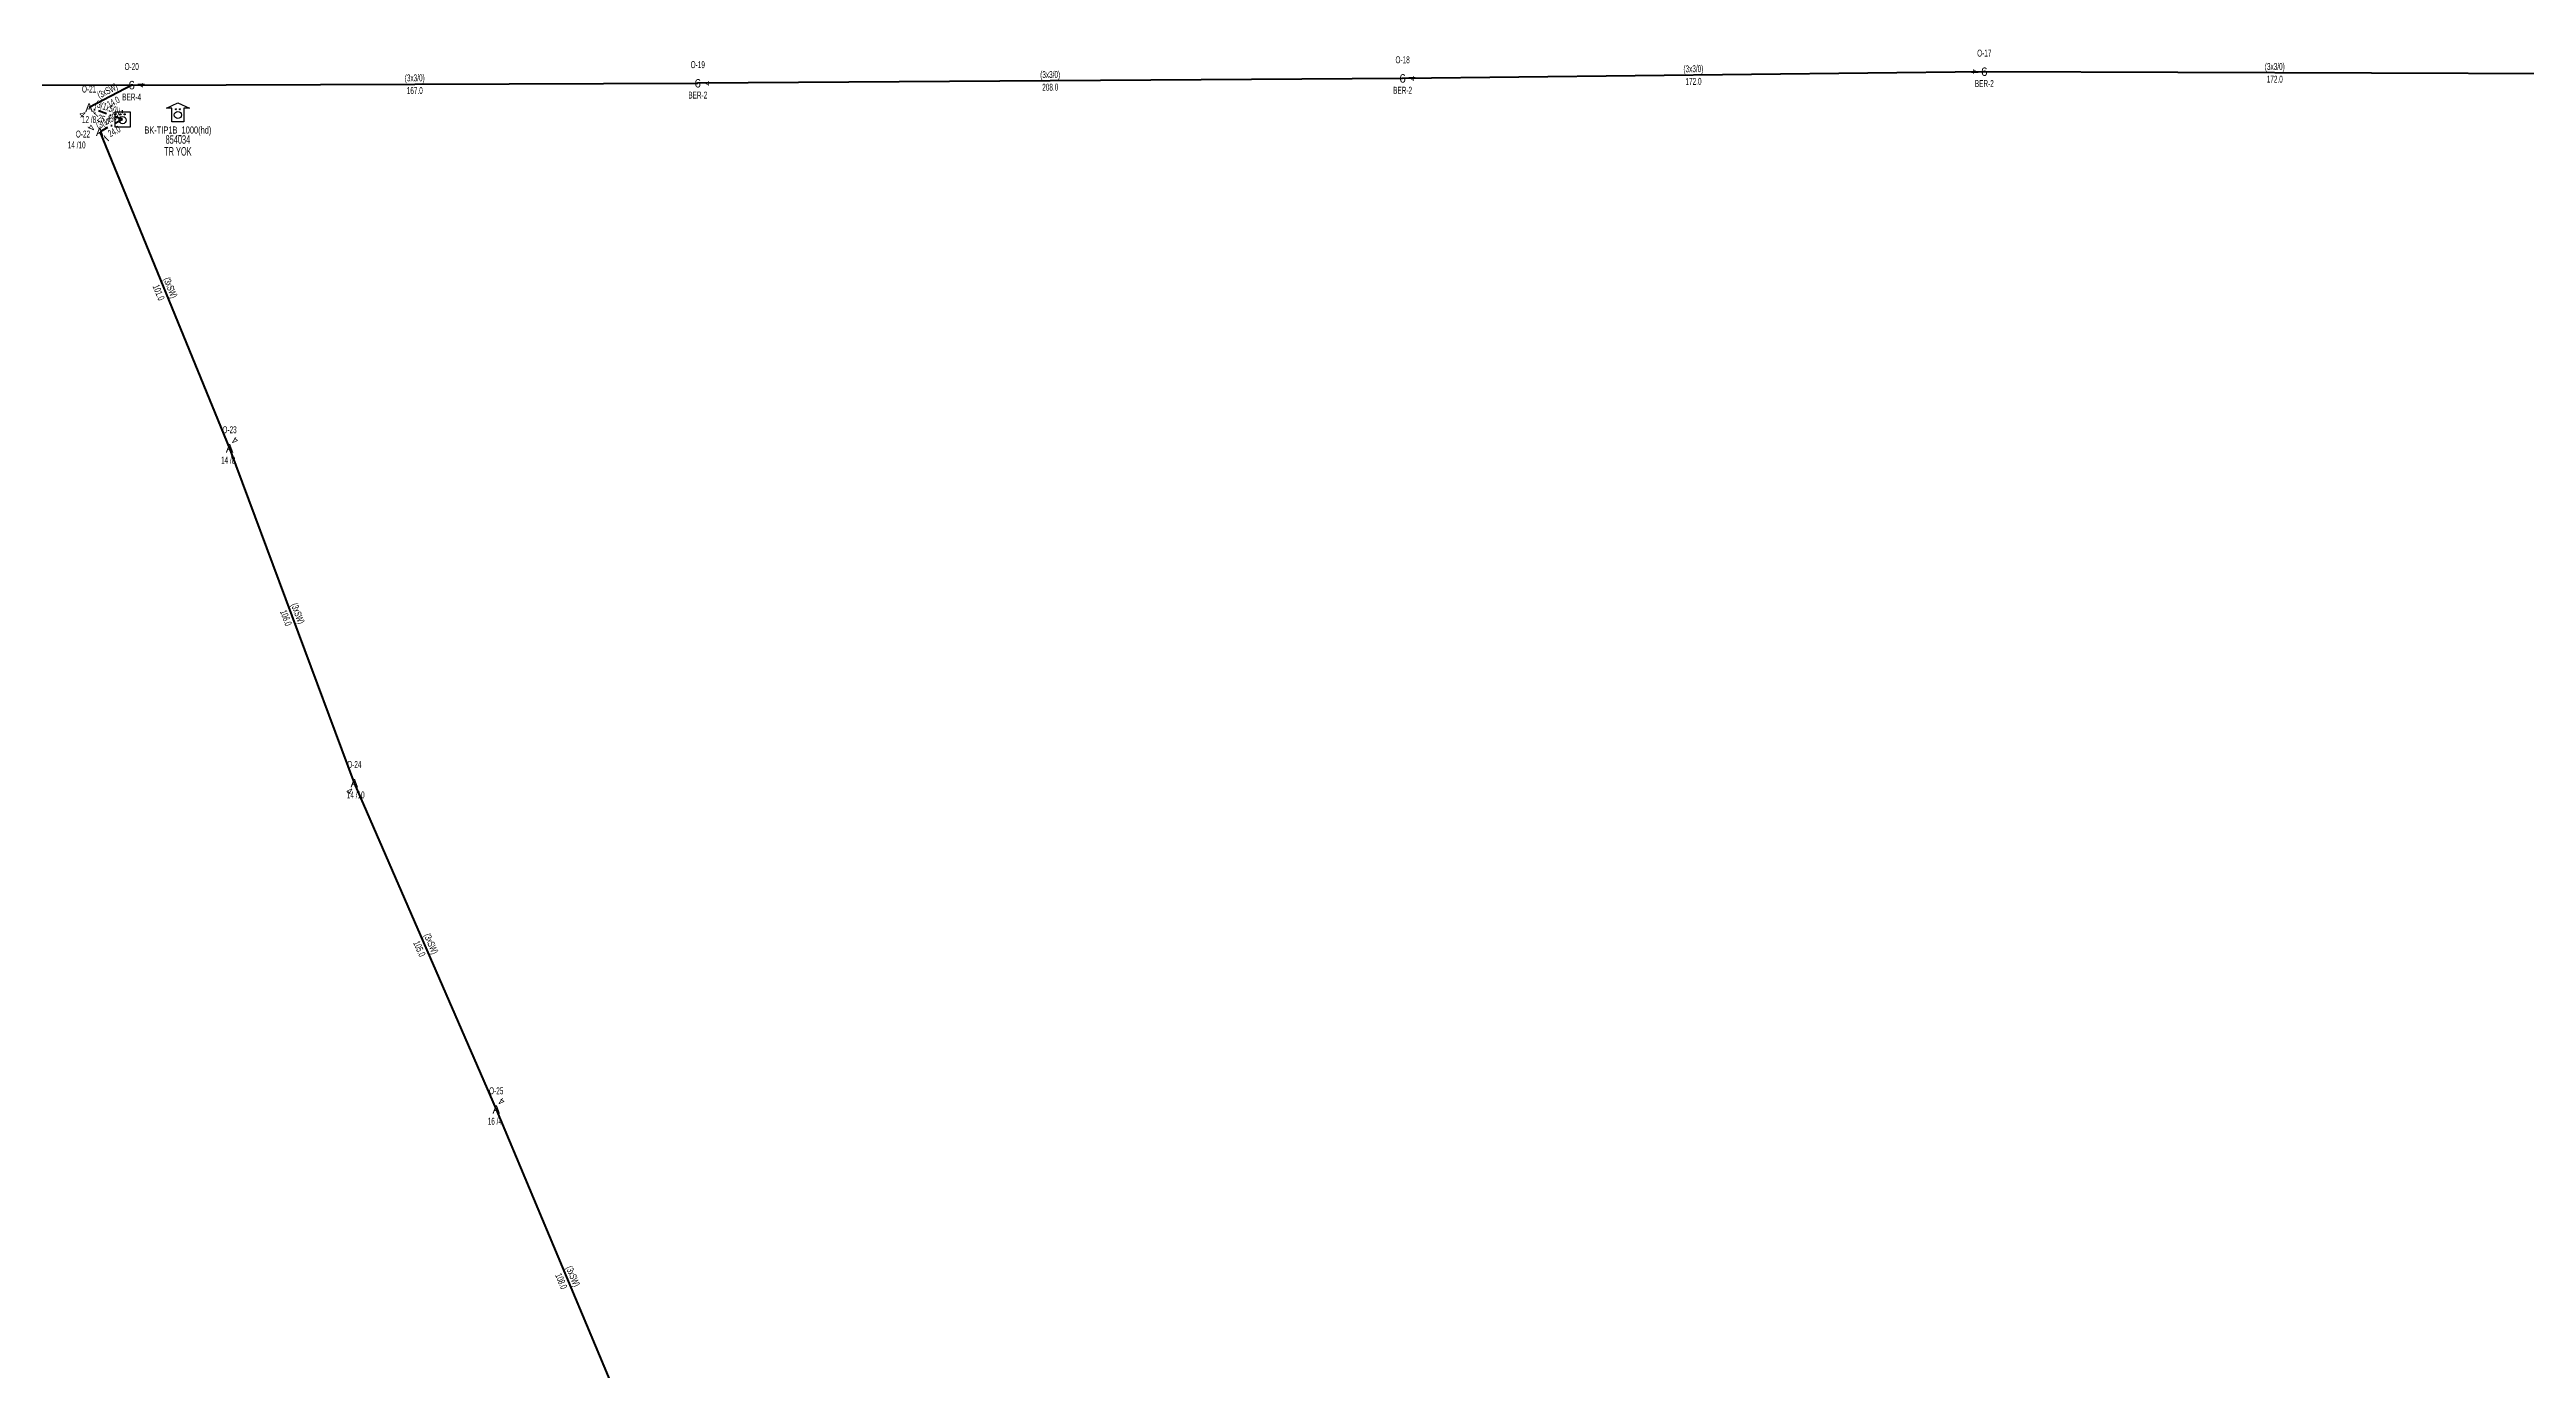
# Model space of a CAD drawing. Header units: millimetres. Extents: x 542876 to 548433, y 4216806 to 4221056.
# Drawn here: x 544902 to 545634, y 4220462 to 4220852 of the extents above; entities that cross this region are included whole.
import ezdxf
from ezdxf.enums import TextEntityAlignment as Align

# ---------------------------------------------------------------- set-up
doc = ezdxf.new("R2010")
doc.units = ezdxf.units.MM
doc.linetypes.add('DASHDOT', pattern=[5, 2.5, -1.25, 0, -1.25])
for name, color, linetype, lineweight in [('DIREK_ENH_MEVCUT', 6, 'Continuous', 25), ('HAT_ENH_HAVAI_MEVCUT', 6, 'Continuous', 70), ('HAT_ENH_YERALTI_MEVCUT', 6, 'DASHDOT', 70), ('TRAFO_MEVCUT', 5, 'Continuous', 30)]:
    doc.layers.add(name, color=color, linetype=linetype, lineweight=lineweight)
doc.styles.add('Direk', font='B_CAD')
doc.styles.get("Standard").update_dxf_attribs({"font": 'Arial'})

# ---------------------------------------------------------------- blocks, each defined once
blk = doc.blocks.new('MEV_OZELBINA_KARE')
at = {"layer": 'TRAFO_MEVCUT', "linetype": 'Continuous'}
for p, q in [((-2.25, 2.25), (2.25, 2.25)), ((-2.25, -2.25), (-2.25, 2.25)), ((0, 1.8), (0, 2.7)), ((2.25, 2.25), (2.25, -2.25)), ((2.25, -2.25), (-2.25, -2.25))]:
    blk.add_line(p, q, dxfattribs=at)
for centre, radius in [((0, -0.215091), 1.049264), ((-0.592312, 1.488957), 0.15614), ((0.592312, 1.488957), 0.15614)]:
    blk.add_circle(centre, radius, dxfattribs=at)
blk = doc.blocks.new('MEV_BETKOSK_OZEL')
at = {"layer": 'TRAFO_MEVCUT', "linetype": 'Continuous'}
for p, q in [((-3.4, 2), (0, 3.6)), ((-1.8, 2), (-3.4, 2)), ((-1.8, -2), (-1.8, 2)), ((0, 3.6), (3.4, 2)), ((3.4, 2), (1.8, 2)), ((1.8, 2), (1.8, -2)), ((1.8, -2), (-1.8, -2))]:
    blk.add_line(p, q, dxfattribs=at)
for centre, radius in [((0, 0), 1.049264), ((-0.592312, 1.704048), 0.15614), ((0.592312, 1.704048), 0.15614)]:
    blk.add_circle(centre, radius, dxfattribs=at)

msp = doc.modelspace()

# ---------------------------------------------------------------- linework, layer by layer
at = {"layer": 'HAT_ENH_HAVAI_MEVCUT'}
for p, q in [((544926.554, 4220841.649), (545093.813556, 4220842.206743)), ((545302.061927, 4220843.640461), (545093.813556, 4220842.206743)), ((545473.927, 4220845.625), (545302.061927, 4220843.640461)), ((545645.570334, 4220844.980819), (545473.927, 4220845.625)), ((544926.554, 4220841.649), (544770.776908, 4220841.203126)), ((544926.554, 4220841.649), (544913.959, 4220835.001)), ((544917.104, 4220827.847), (544955.476, 4220734.301)), ((544955.476, 4220734.301), (544992.33, 4220635.363)), ((544992.33, 4220635.363), (545034.266, 4220538.905)), ((545034.266, 4220538.905), (545076.180999, 4220438.838446))]:
    msp.add_line(p, q, dxfattribs=at)
at = {"layer": 'HAT_ENH_YERALTI_MEVCUT', "flags": 128}
for points in [[(544923.877935, 4220831.525597), (544913.959, 4220835.001)], [(544923.877935, 4220831.525597), (544917.104, 4220827.847)]]:
    msp.add_lwpolyline(points, dxfattribs=at)

# ---------------------------------------------------------------- block references
at = {"layer": 'TRAFO_MEVCUT'}
for name, p in [('MEV_BETKOSK_OZEL', (544940.201424, 4220832.837673)), ('MEV_OZELBINA_KARE', (544923.877935, 4220831.525597))]:
    msp.add_blockref(name, p, dxfattribs=at)

# ---------------------------------------------------------------- texts
at = {"layer": 'DIREK_ENH_MEVCUT', "width": 0.53}
for s, p in [('O-18', (545302.061927, 4220849.140461)), ('O-17', (545473.927, 4220851.125)), ('O-20', (544926.554, 4220847.149)), ('O-19', (545093.813556, 4220847.706743)), ('BER-2', (545473.927, 4220842.125)), ('O-21', (544913.959, 4220840.501)), ('BER-4', (544926.554, 4220838.149)), ('BER-2', (545093.813556, 4220838.706743)), ('BER-2', (545302.061927, 4220840.140461)), ('O-22', (544912.158436, 4220827.197582)), ('12 /8', (544913.959, 4220831.501)), ('14 /10', (544910.302959, 4220823.989097)), ('O-23', (544955.476, 4220739.801)), ('14 /8', (544955.053915, 4220730.801)), ('O-24', (544992.33, 4220640.863)), ('14 /10', (544992.752085, 4220631.863)), ('O-25', (545034.266, 4220544.405)), ('16 /4', (545033.843915, 4220535.405))]:
    msp.add_text(s, height=2.05, dxfattribs=at).set_placement(p, align=Align.MIDDLE_CENTER)
at = {"layer": 'DIREK_ENH_MEVCUT', "style": 'Direk'}
for s, p in [('6', (544926.554, 4220841.649)), ('6', (545093.813556, 4220842.206743)), ('6', (545302.061927, 4220843.640461)), ('6', (545473.927, 4220845.625)), ('A', (544913.959, 4220835.001)), ('A', (544917.104, 4220827.847)), ('A', (544955.476, 4220734.301)), ('A', (544992.33, 4220635.363)), ('A', (545034.266, 4220538.905))]:
    msp.add_text(s, height=2.5, dxfattribs=at).set_placement(p, align=Align.MIDDLE_CENTER)
at = {"layer": 'DIREK_ENH_MEVCUT', "color": 32, "style": 'Direk'}
for s, rotation, p in [('4', 450.09553, (544929.353996, 4220841.653668)), ('4', 450.197229, (545096.61354, 4220842.216381)), ('4', 450.330786, (545304.86188, 4220843.656626)), ('4', 270.330786, (545471.127047, 4220845.608835)), ('4', 315.000001, (544911.979101, 4220833.021101)), ('4', 242.992572, (544914.609347, 4220829.118497)), ('f', 405.000001, (544915.938899, 4220833.021101)), ('f', 405.000001, (544919.083899, 4220825.867101)), ('4', 505.215079, (544957.073393, 4220736.600638)), ('4', 328.653289, (544990.873396, 4220632.971702)), ('4', 506.363705, (545035.816973, 4220541.236197))]:
    msp.add_text(s, height=2, rotation=rotation, dxfattribs=at).set_placement(p, align=Align.MIDDLE_CENTER)
at = {"layer": 'HAT_ENH_HAVAI_MEVCUT', "lineweight": 30, "width": 0.53}
for s, rotation, p in [('(3xSW)', 387.82637, (544919.859725, 4220839.076711, 272456.9795)), ('(3x3/0)', 0.191058, (545010.180944, 4220842.777867, 272546.906778)), ('(3x3/0)', 360.394455, (545197.93189, 4220843.773582, 272546.906778)), ('(3x3/0)', 360.661569, (545387.984649, 4220845.482674, 272651.030964)), ('(3x3/0)', 359.784969, (545559.751857, 4220846.152903, 272736.9635)), ('(3xSW)', 292.30314, (544937.076411, 4220781.396581, 272477.738)), ('(3xSW)', 290.430156, (544974.699534, 4220685.128706, 272496.165)), ('(3xSW)', 293.497436, (545014.077516, 4220587.472902, 272517.133)), ('(3xSW)', 292.727407, (545056.0075, 4220489.200118, 272538.0905))]:
    msp.add_text(s, height=2.05, rotation=rotation, dxfattribs=at).set_placement(p, align=Align.CENTER)
for s, rotation, p in [('208.0', 360.394455, (545197.943593, 4220842.073622, 272546.906778)), ('172.0', 360.661569, (545388.004278, 4220843.782787, 272651.030964)), ('172.0', 359.784969, (545559.745477, 4220844.452915, 272736.9635)), ('14.0', 387.82637, (544920.653275, 4220837.573289, 272456.9795)), ('167.0', 0.191058, (545010.186613, 4220841.077876, 272546.906778)), ('101.0', 292.30314, (544935.503589, 4220780.751419, 272477.738)), ('106.0', 290.430156, (544973.106466, 4220684.535294, 272496.165)), ('105.0', 293.497436, (545012.518484, 4220586.795098, 272517.133)), ('108.0', 292.727407, (545054.439499, 4220488.543328, 272538.0905))]:
    msp.add_text(s, height=2.05, rotation=rotation, dxfattribs=at).set_placement(p, align=Align.TOP_CENTER)
at = {"layer": 'HAT_ENH_YERALTI_MEVCUT', "lineweight": 30, "width": 0.53}
for rotation, p in [(340.690526, (544919.199537, 4220834.065483)), (388.504248, (544920.085327, 4220830.433263))]:
    msp.add_text('(3(1x50))', height=2.05, rotation=rotation, dxfattribs=at).set_placement(p, align=Align.CENTER)
for s, rotation, p in [('25.0', 340.690526, (544918.637398, 4220832.461114)), ('24.0', 388.504248, (544920.896608, 4220828.939334))]:
    msp.add_text(s, height=2.05, rotation=rotation, dxfattribs=at).set_placement(p, align=Align.TOP_CENTER)
at = {"layer": 'TRAFO_MEVCUT', "width": 0.6}
for s, height, p in [('BK-TIP1B_1000(hd)', 2.1, (544940.201424, 4220827.337673)), ('TR YOK', 2.5, (544940.201424, 4220820.837673)), ('854034', 2.5, (544940.201424, 4220824.337673))]:
    msp.add_text(s, height=height, dxfattribs=at).set_placement(p, align=Align.CENTER)

doc.saveas('drawing.dxf')
